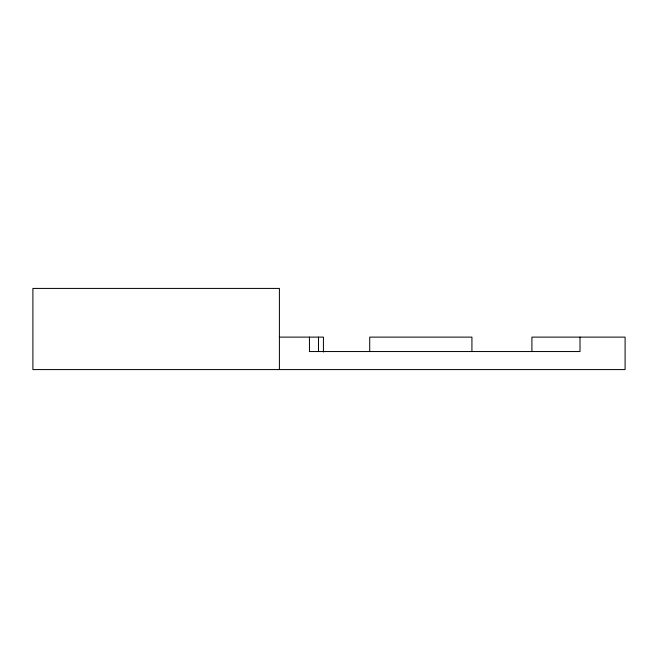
<?xml version="1.0" encoding="UTF-8"?>
<svg xmlns="http://www.w3.org/2000/svg" width="658" height="658" viewBox="0 0 658 658"><rect width="100%" height="100%" fill="white"/><g stroke="black" fill="none" stroke-linecap="round" stroke-linejoin="round"><path stroke-width="0.99" d="M279.403 337.118L323.423 337.118L323.423 351.997M580.011 337.118L580.011 351.545L309.457 351.545L309.457 337.118M531.911 351.545L531.911 337.118L625.1 337.118L625.1 369.582L32.9 369.582L32.9 288.418L279.403 288.418L279.403 369.582M471.926 351.545L471.926 337.118L369.714 337.118L369.714 351.545M318.48 337.118L318.48 351.545"/></g></svg>
